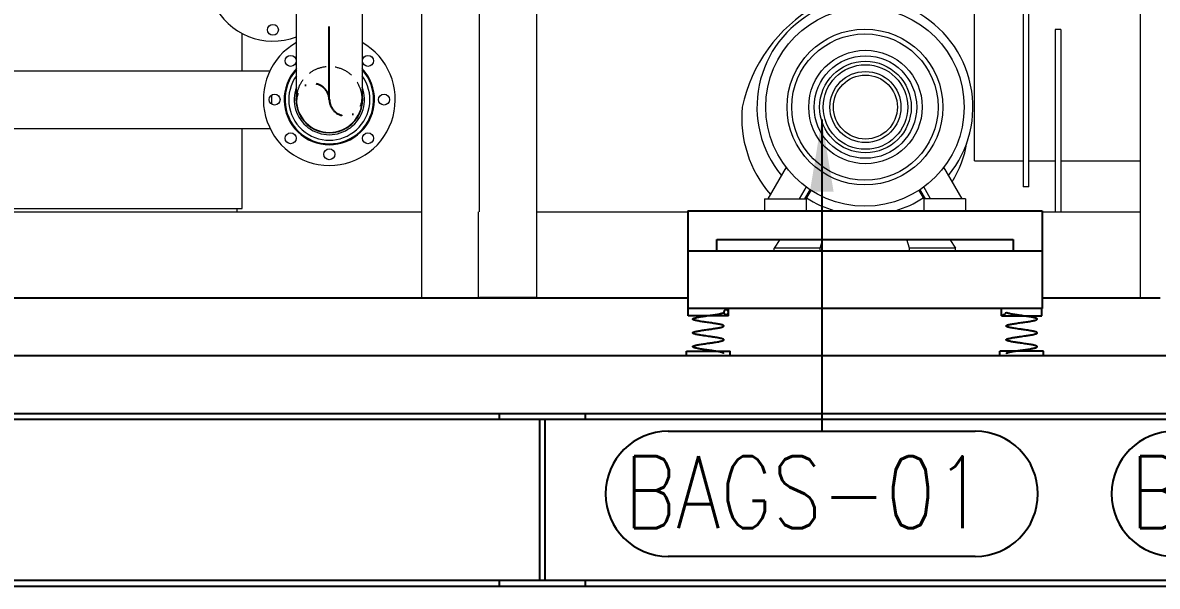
# Model space of a CAD drawing. Header units: millimetres. Extents: x -312439 to 477422, y -331570 to 212570.
# Drawn here: x 346166 to 348136, y 185814 to 186792 of the extents above; entities that cross this region are included whole.
import ezdxf

# ---------------------------------------------------------------- set-up
doc = ezdxf.new("R2010")
doc.units = ezdxf.units.MM
doc.linetypes.add('DASHDOT', pattern=[25.4, 12.7, -6.35, 0, -6.35])
doc.linetypes.add('HIDDEN', pattern=[9.525, 6.35, -3.175])
doc.layers.add('ARCONDTEXTO', color=4, linetype='Continuous')
doc.layers.add('TEXTO FORMATO', color=4, linetype='Continuous')
doc.styles.add('ROMAND', font='ROMAND.SHX')
doc.styles.add('ROMANS', font='romans.shx', dxfattribs={"height": 187.5})
doc.dimstyles.new('1-50 (MILIMETRO)', dxfattribs={"dimscale": 0, "dimtxt": 125, "dimasz": 125, "dimexe": 100, "dimexo": 100, "dimgap": 50, "dimtad": 0, "dimdec": 0, "dimzin": 0, "dimdsep": 46, "dimtxsty": 'ROMAND', "dimcen": -390, "dimclrd": 1, "dimclre": 1, "dimclrt": 3, "dimadec": 0, "dimazin": 0, "dimtfac": 1, "dimtdec": 0, "dimtix": 1, "dimtmove": 2, "dimatfit": 2, "dimfxl": 1, "dimtvp": 1, "dimtolj": 1, "dimtzin": 0, "dimarcsym": 0})

msp = doc.modelspace()

# ---------------------------------------------------------------- linework, layer by layer
at = {"color": 6, "linetype": 'DASHDOT', "ltscale": 10}
msp.add_line((346698.383, 186658.897, 0), (346698.383, 188409.119, 0), dxfattribs=at)
at = {"color": 3, "linetype": 'Continuous', "lineweight": 0, "extrusion": (0, 1, 0)}
for p, q in [((347058.383, 188367.314, 0), (347058.383, 186313.897, 0)), ((346958.383, 188329.921, 0), (346958.383, 186463.897, 0)), ((348106.558, 188175.029, 0), (348106.558, 186313.897, 0)), ((346858.383, 187524.41, 0), (346858.383, 186313.897, 0)), ((347903.069, 187023.055, 0), (347903.069, 186507.371, 0)), ((347913.069, 186507.371, 0), (347913.069, 187023.055, 0)), ((347818.766, 186552.677, 0), (347818.766, 187008.178, 0)), ((346547.22, 186708.897, 0), (346547.22, 186773.487, 0)), ((347968.879, 186780.428, 0), (347958.879, 186780.428, 0)), ((347958.879, 186780.428, 0), (347958.879, 186463.897, 0)), ((347968.879, 186780.428, 0), (347968.879, 186463.897, 0)), ((345820.121, 186708.897, 0), (346595.377, 186708.897, 0)), ((345820.121, 186608.897, 0), (346595.377, 186608.897, 0)), ((346547.22, 186469.866, 0), (346547.22, 186608.897, 0)), ((347491.593, 186541.394, 0), (347459.814, 186486.352, 0)), ((347797.342, 186486.352, 0), (347765.563, 186541.394, 0)), ((347818.766, 186552.677, 0), (347903.069, 186552.677, 0)), ((347913.069, 186552.677, 0), (347958.879, 186552.677, 0)), ((347968.879, 186552.677, 0), (348106.558, 186552.677, 0)), ((347526.481, 186507.11, 0), (347514.496, 186486.352, 0)), ((347523.943, 186486.352, 0), (347533.21, 186502.402, 0)), ((347526.305, 186486.352, 0), (347534.923, 186501.279, 0)), ((347722.233, 186501.279, 0), (347730.851, 186486.352, 0)), ((347723.946, 186502.402, 0), (347733.212, 186486.352, 0)), ((347742.66, 186486.352, 0), (347730.675, 186507.11, 0)), ((347913.069, 186507.371, 0), (347903.069, 186507.371, 0)), ((347454.032, 186486.352, 0), (347454.032, 186465.897, 0)), ((347454.032, 186486.352, 0), (347526.305, 186486.352, 0)), ((347526.305, 186486.352, 0), (347526.305, 186465.897, 0)), ((347803.123, 186486.352, 0), (347730.851, 186486.352, 0)), ((347730.851, 186486.352, 0), (347730.851, 186465.897, 0)), ((347803.123, 186486.352, 0), (347803.123, 186465.897, 0)), ((345820.121, 186469.866, 0), (346547.22, 186469.866, 0)), ((345820.121, 186463.897, 0), (346858.383, 186463.897, 0)), ((346538.512, 186463.897, 0), (346538.512, 186469.866, 0)), ((346957.383, 186314.897, 0), (346957.383, 186463.897, 0)), ((347058.383, 186463.897, 0), (347321.078, 186463.897, 0)), ((347936.078, 186463.897, 0), (348106.558, 186463.897, 0)), ((347480.671, 186415.897, 0), (347471.078, 186400.897, 0)), ((347471.078, 186395.897, 0), (347471.078, 186400.897, 0)), ((347551.078, 186400.897, 0), (347471.078, 186400.897, 0)), ((347551.078, 186400.897, 0), (347555.355, 186415.897, 0)), ((347551.078, 186395.897, 0), (347551.078, 186400.897, 0)), ((347706.078, 186400.897, 0), (347701.395, 186415.897, 0)), ((347706.078, 186395.897, 0), (347706.078, 186400.897, 0)), ((347786.078, 186400.897, 0), (347706.078, 186400.897, 0)), ((347775.984, 186415.897, 0), (347786.078, 186400.897, 0)), ((347786.078, 186395.897, 0), (347786.078, 186400.897, 0))]:
    msp.add_line(p, q, dxfattribs=at)
at = {"color": 5, "linetype": 'Continuous', "lineweight": 0, "extrusion": (0, 1, 0)}
for p, q in [((346641.233, 186658.897, 0), (346641.233, 187346.347, 0)), ((346755.533, 187346.347, 0), (346755.533, 186658.897, 0)), ((346598.383, 186650.819, 0), (346598.383, 186666.975, 0)), ((341758.512, 185813.897, 0), (352378.512, 185813.897, 0))]:
    msp.add_line(p, q, dxfattribs=at)
at = {"extrusion": (0, 1, 0)}
for p, q in [((347321.078, 186465.897, 0), (347321.078, 186295.897, 0)), ((347321.078, 186465.897, 0), (347936.078, 186465.897, 0)), ((347936.078, 186465.897, 0), (347936.078, 186295.897, 0)), ((347371.078, 186395.897, 0), (347371.078, 186415.897, 0)), ((347371.078, 186415.897, 0), (347886.078, 186415.897, 0)), ((347886.078, 186415.897, 0), (347886.078, 186395.897, 0)), ((347936.078, 186395.897, 0), (347321.078, 186395.897, 0)), ((347321.078, 186313.897, 0), (345827.601, 186313.897, 0)), ((348141.442, 186313.897, 0), (347936.078, 186313.897, 0)), ((347936.078, 186295.897, 0), (347321.078, 186295.897, 0)), ((347321.419, 186283.647, 0), (347321.419, 186295.897, 0)), ((347391.419, 186283.647, 0), (347321.419, 186283.647, 0)), ((347391.419, 186283.647, 0), (347391.419, 186295.897, 0)), ((347865.736, 186283.647, 0), (347865.736, 186295.897, 0)), ((347865.736, 186283.647, 0), (347935.736, 186283.647, 0)), ((347935.736, 186283.647, 0), (347935.736, 186295.897, 0)), ((347318.419, 186221.897, 0), (347394.419, 186221.897, 0)), ((347318.419, 186213.897, 0), (347318.419, 186221.897, 0)), ((347394.419, 186213.897, 0), (347394.419, 186221.897, 0)), ((347862.736, 186213.897, 0), (347862.736, 186221.897, 0)), ((347938.736, 186221.897, 0), (347862.736, 186221.897, 0)), ((347938.736, 186213.897, 0), (347938.736, 186221.897, 0)), ((352378.512, 186213.897, 0), (341758.512, 186213.897, 0))]:
    msp.add_line(p, q, dxfattribs=at)
at = {"color": 3, "linetype": 'Continuous', "extrusion": (0, 1, 0)}
for p, q in [((346858.383, 186313.897, 0), (346858.383, 186314.897, 0)), ((346858.383, 186314.897, 0), (346957.383, 186314.897, 0)), ((347058.383, 186314.897, 0), (346959.383, 186314.897, 0)), ((347058.383, 186313.897, 0), (347058.383, 186314.897, 0))]:
    msp.add_line(p, q, dxfattribs=at)
at = {"color": 1, "linetype": 'Continuous', "extrusion": (-1.0019e-18, -8.79619e-33, -1)}
msp.add_line((352378.512, 186213.897, 0), (341758.512, 186213.897, 0), dxfattribs=at)
at = {"color": 1, "linetype": 'Continuous', "extrusion": (0, 1, 0)}
for p, q in [((341758.512, 186113.897, 0), (352378.512, 186113.897, 0)), ((346993.512, 186113.897, 0), (346993.512, 186103.897, 0)), ((347063.512, 186103.897, 0), (347063.512, 185823.897, 0)), ((347073.512, 185823.897, 0), (347073.512, 186103.897, 0)), ((347143.512, 186103.897, 0), (347143.512, 186113.897, 0)), ((352378.512, 185823.897, 0), (341758.512, 185823.897, 0)), ((346993.512, 185823.897, 0), (346993.512, 185813.897, 0)), ((347143.512, 185813.897, 0), (347143.512, 185823.897, 0))]:
    msp.add_line(p, q, dxfattribs=at)
at = {"color": 1, "linetype": 'Continuous', "extrusion": (-1.30866e-18, -6.9466e-33, -1)}
for p, q in [((341758.512, 186103.897, 0), (352378.512, 186103.897, 0)), ((341758.512, 185813.897, 0), (352378.512, 185813.897, 0))]:
    msp.add_line(p, q, dxfattribs=at)
at = {"color": 1, "elevation": 0}
for points in [[(347286.876, 186083.129), (347820.229, 186083.129)], [(347820.229, 185865.723), (347286.876, 185865.723)]]:
    msp.add_lwpolyline(points, dxfattribs=at)
at = {"color": 3, "linetype": 'Continuous', "lineweight": 0}
for centre, radius in [((347628.578, 186645.897, 0), 172.295), ((347628.578, 186645.897, 0), 135.273), ((347628.578, 186645.897, 0), 126.955), ((347629.428, 186645.897, 0), 98.507), ((347629.428, 186645.897, 0), 89), ((347629.428, 186645.897, 0), 79.583), ((347629.428, 186645.897, 0), 73.395), ((347629.428, 186645.897, 0), 61.717), ((347629.428, 186645.897, 0), 55.529)]:
    msp.add_circle(centre, radius, dxfattribs=at)
at = {"color": 5, "linetype": 'Continuous', "lineweight": 0}
for centre in [(346600.383, 186779.897, 0), (346631.208, 186726.072, 0), (346765.558, 186726.072, 0), (346603.383, 186658.897, 0), (346793.383, 186658.897, 0), (346631.208, 186591.722, 0), (346765.558, 186591.722, 0), (346698.383, 186563.897, 0)]:
    msp.add_circle(centre, 9.5, dxfattribs=at)
for centre, radius, start, end in [((346600.383, 186874.897, 0), 114.5, 119.942236, 290.901874), ((346698.383, 186658.897, 0), 114.5, 119.942236, 60.057762), ((346698.383, 186658.897, 0), 78.5, 136.721117, 43.278865), ((346698.383, 186658.897, 0), 76.9, 138.002408, 41.99756), ((346698.383, 186658.897, 0), 70.507, 144.150764, 35.849236), ((346698.383, 186658.897, 0), 61, 159.534886, 20.465114), ((346698.383, 186658.897, 0), 58, 170.178792, 9.821224), ((346698.383, 186658.897, 0), 57.15, 180, 0)]:
    msp.add_arc(centre, radius, start, end, dxfattribs=at)
at = {"color": 3, "linetype": 'Continuous', "lineweight": 0}
for centre, radius, start, end in [((347674.756, 186591.492, 0), 264.802, 119.92155, 168.143895), ((347628.578, 186645.897, 0), 187.5, 117.269846, 219.265913), ((347628.578, 186645.897, 0), 187.5, 320.734087, 62.730154), ((347615.441, 186626.632, 0), 200.765, 174.493632, 221.21906), ((347619.284, 186614.921, 0), 188.852, 328.432931, 350.610953), ((347628.578, 186645.897, 0), 187.5, 237.310526, 253.739795), ((347628.578, 186645.897, 0), 187.5, 286.260205, 302.689474)]:
    msp.add_arc(centre, radius, start, end, dxfattribs=at)
at = {"color": 1, "linetype": 'HIDDEN', "lineweight": 0, "ltscale": 5}
msp.add_arc((346698.383, 186658.897, 0), 57.15, 0, 180, dxfattribs=at)
at = {"color": 6, "linetype": 'DASHDOT', "ltscale": 3}
for centre, radius, start, end in [((346669.808, 186658.024, 0), 28.588, 1.750856, 178.249144), ((346726.958, 186659.237, 0), 28.577, 180.681855, 359.318802)]:
    msp.add_arc(centre, radius, start, end, dxfattribs=at)
at = {"color": 1}
for centre, start, end in [((347286.876, 185974.426, 0), 90, 270), ((347820.229, 185974.426, 0), 270, 90), ((348165.55, 185974.426, 0), 90, 270)]:
    msp.add_arc(centre, 108.703, start, end, dxfattribs=at)
for points, knots in [([(347383.419, 186217.897, 0), (347383.419, 186218.109, 0), (347383.16, 186218.533, 0), (347382.054, 186219.17, 0), (347380.211, 186219.806, 0), (347377.729, 186220.442, 0), (347374.636, 186221.078, 0), (347371.053, 186221.714, 0), (347367.051, 186222.351, 0), (347362.762, 186222.987, 0), (347358.293, 186223.623, 0), (347353.772, 186224.259, 0), (347349.328, 186224.896, 0), (347345.074, 186225.532, 0), (347341.799, 186226.062, 0), (347339.387, 186226.486, 0), (347337.129, 186226.91, 0), (347334.649, 186227.44, 0), (347332.257, 186228.077, 0), (347330.547, 186228.713, 0), (347329.554, 186229.349, 0), (347329.304, 186229.985, 0), (347329.811, 186230.621, 0), (347331.054, 186231.258, 0), (347332.679, 186231.788, 0), (347334.301, 186232.212, 0), (347336.135, 186232.636, 0), (347338.778, 186233.166, 0), (347342.448, 186233.803, 0), (347346.504, 186234.439, 0), (347350.833, 186235.075, 0), (347354.573, 186235.605, 0), (347357.579, 186236.029, 0), (347359.824, 186236.347, 0), (347362.047, 186236.666, 0), (347364.231, 186236.984, 0), (347366.361, 186237.302, 0), (347369.106, 186237.726, 0), (347372.332, 186238.256, 0), (347375.758, 186238.892, 0), (347378.65, 186239.529, 0), (347380.921, 186240.165, 0), (347382.516, 186240.801, 0), (347383.38, 186241.437, 0), (347383.48, 186241.967, 0), (347383.185, 186242.392, 0), (347382.774, 186242.71, 0), (347382.181, 186243.028, 0), (347381.413, 186243.346, 0), (347380.47, 186243.664, 0), (347378.981, 186244.088, 0), (347377.18, 186244.512, 0), (347375.099, 186244.936, 0), (347372.837, 186245.361, 0), (347370.344, 186245.785, 0), (347367.667, 186246.209, 0), (347365.578, 186246.527, 0), (347363.426, 186246.845, 0), (347361.227, 186247.163, 0), (347358.994, 186247.481, 0), (347355.993, 186247.905, 0), (347352.986, 186248.33, 0), (347350.037, 186248.754, 0), (347347.151, 186249.178, 0), (347344.379, 186249.602, 0), (347341.785, 186250.026, 0), (347339.331, 186250.45, 0), (347337.102, 186250.874, 0), (347335.146, 186251.299, 0), (347333.397, 186251.723, 0), (347331.955, 186252.147, 0), (347330.855, 186252.571, 0), (347330.216, 186252.889, 0), (347329.756, 186253.207, 0), (347329.477, 186253.525, 0), (347329.384, 186253.844, 0), (347329.522, 186254.268, 0), (347330.154, 186254.798, 0), (347331.645, 186255.434, 0), (347333.826, 186256.07, 0), (347336.63, 186256.707, 0), (347339.987, 186257.343, 0), (347343.799, 186257.979, 0), (347347.962, 186258.615, 0), (347352.36, 186259.251, 0), (347356.119, 186259.782, 0), (347359.12, 186260.206, 0), (347362.095, 186260.63, 0), (347365.731, 186261.16, 0), (347369.829, 186261.796, 0), (347373.562, 186262.432, 0), (347376.814, 186263.069, 0), (347379.501, 186263.705, 0), (347381.547, 186264.341, 0), (347382.894, 186264.977, 0), (347383.508, 186265.614, 0), (347383.368, 186266.25, 0), (347382.479, 186266.886, 0), (347380.867, 186267.522, 0), (347378.576, 186268.158, 0), (347375.669, 186268.795, 0), (347372.229, 186269.431, 0), (347368.348, 186270.067, 0), (347364.137, 186270.703, 0), (347359.71, 186271.34, 0), (347355.193, 186271.976, 0), (347350.71, 186272.612, 0), (347346.385, 186273.248, 0), (347342.339, 186273.884, 0), (347338.684, 186274.521, 0), (347335.522, 186275.157, 0), (347332.941, 186275.793, 0), (347331.331, 186276.323, 0), (347330.398, 186276.747, 0), (347329.702, 186277.172, 0), (347329.385, 186277.596, 0), (347329.437, 186278.02, 0), (347329.737, 186278.444, 0), (347330.589, 186278.974, 0), (347332.315, 186279.61, 0), (347334.721, 186280.247, 0), (347337.721, 186280.883, 0), (347341.252, 186281.519, 0), (347344.532, 186282.049, 0), (347347.32, 186282.473, 0), (347350.191, 186282.898, 0), (347353.899, 186283.428, 0), (347358.42, 186284.064, 0), (347362.885, 186284.7, 0), (347367.168, 186285.336, 0), (347371.16, 186285.973, 0), (347374.73, 186286.609, 0), (347377.807, 186287.245, 0), (347380.272, 186287.881, 0), (347382.095, 186288.517, 0), (347383.171, 186289.148, 0), (347383.419, 186289.566, 0), (347383.419, 186289.772, 0)], [0, 0, 0, 0, 0.16685163, 0.33370325, 0.50055488, 0.66740651, 0.83425813, 1.00110976, 1.16796139, 1.33481301, 1.50166464, 1.66851626, 1.83536789, 2.00221952, 2.16907114, 2.25249696, 2.33592277, 2.5027744, 2.66962602, 2.83647765, 3.00332928, 3.1701809, 3.33703253, 3.50388416, 3.67073578, 3.7541616, 3.83758741, 4.00443904, 4.17129066, 4.33814229, 4.50499391, 4.67184554, 4.75527135, 4.83869717, 4.92212298, 5.00554879, 5.08897461, 5.17240042, 5.33925205, 5.50610367, 5.6729553, 5.83980693, 6.00665855, 6.17351018, 6.34036181, 6.42378762, 6.50721343, 6.59063925, 6.67406506, 6.75749087, 6.84091669, 7.00776831, 7.09119413, 7.17461994, 7.34147156, 7.42489738, 7.50832319, 7.591749, 7.67517482, 7.75860063, 7.84202644, 8.00887807, 8.09230388, 8.1757297, 8.34258132, 8.42600714, 8.50943295, 8.67628458, 8.75971039, 8.8431362, 9.00998783, 9.09341364, 9.17683946, 9.26026527, 9.34369108, 9.4271169, 9.51054271, 9.67739434, 9.84424596, 10.01109759, 10.17794921, 10.34480084, 10.51165247, 10.67850409, 10.84535572, 11.01220735, 11.09563316, 11.17905897, 11.3459106, 11.51276223, 11.67961385, 11.84646548, 12.01331711, 12.18016873, 12.34702036, 12.51387199, 12.68072361, 12.84757524, 13.01442687, 13.18127849, 13.34813012, 13.51498174, 13.68183337, 13.848685, 14.01553662, 14.18238825, 14.34923988, 14.5160915, 14.68294313, 14.84979476, 15.01664638, 15.18349801, 15.35034964, 15.43377545, 15.51720126, 15.68405289, 15.7674787, 15.85090452, 16.01775614, 16.18460777, 16.35145939, 16.51831102, 16.68516265, 16.85201427, 16.93544009, 17.0188659, 17.18571753, 17.35256915, 17.51942078, 17.68627241, 17.85312403, 18.01997566, 18.18682729, 18.35367891, 18.52053054, 18.68738217, 18.84955592, 18.84955592, 18.84955592, 18.84955592]), ([(347383.419, 186289.772, 0), (347383.419, 186290.366, 0), (347383.692, 186291.554, 0), (347384.553, 186292.625, 0), (347385.287, 186293.141, 0), (347385.811, 186293.428, 0), (347386.806, 186293.775, 0), (347387.931, 186293.775, 0), (347388.886, 186293.481, 0), (347389.607, 186293.137, 0), (347390.238, 186292.638, 0), (347390.737, 186292.017, 0), (347391.137, 186291.329, 0), (347391.434, 186290.373, 0), (347391.434, 186289.172, 0), (347391.078, 186288.024, 0), (347390.396, 186287.031, 0), (347389.607, 186286.407, 0), (347388.886, 186286.063, 0), (347388.313, 186285.887, 0), (347387.72, 186285.798, 0), (347386.919, 186285.798, 0), (347385.936, 186286.021, 0), (347384.713, 186286.721, 0), (347383.884, 186287.752, 0), (347383.487, 186288.881, 0), (347383.419, 186289.475, 0), (347383.419, 186289.772, 0)], [0, 0, 0, 0, 0.44879895, 0.8975979, 1.00979764, 1.12199738, 1.34639685, 1.7951958, 1.94479545, 2.0943951, 2.3935944, 2.54319405, 2.6927937, 2.991993, 3.2911923, 3.5903916, 3.8895909, 4.1887902, 4.33838985, 4.48798951, 4.63758916, 4.78718881, 5.08638811, 5.38558741, 5.83438636, 6.05878583, 6.28318531, 6.28318531, 6.28318531, 6.28318531]), ([(347867.819, 186286.288, 0), (347867.966, 186286.208, 0), (347868.3, 186286.053, 0), (347868.843, 186285.887, 0), (347869.436, 186285.798, 0), (347870.236, 186285.798, 0), (347871.219, 186286.021, 0), (347872.443, 186286.721, 0), (347873.272, 186287.752, 0), (347873.668, 186288.881, 0), (347873.736, 186289.475, 0), (347873.736, 186289.772, 0)], [4.21251765, 4.21251765, 4.21251765, 4.21251765, 4.33838985, 4.48798951, 4.63758916, 4.78718881, 5.08638811, 5.38558741, 5.83438636, 6.05878583, 6.28318531, 6.28318531, 6.28318531, 6.28318531]), ([(347873.737, 186217.897, 0), (347873.737, 186218.109, 0), (347873.995, 186218.533, 0), (347875.102, 186219.17, 0), (347876.944, 186219.806, 0), (347879.427, 186220.442, 0), (347882.52, 186221.078, 0), (347886.103, 186221.714, 0), (347890.104, 186222.351, 0), (347894.393, 186222.987, 0), (347898.863, 186223.623, 0), (347903.384, 186224.259, 0), (347907.827, 186224.896, 0), (347912.081, 186225.532, 0), (347915.357, 186226.062, 0), (347917.769, 186226.486, 0), (347920.026, 186226.91, 0), (347922.507, 186227.44, 0), (347924.899, 186228.077, 0), (347926.609, 186228.713, 0), (347927.602, 186229.349, 0), (347927.851, 186229.985, 0), (347927.345, 186230.621, 0), (347926.101, 186231.258, 0), (347924.476, 186231.788, 0), (347922.854, 186232.212, 0), (347921.021, 186232.636, 0), (347918.377, 186233.166, 0), (347914.708, 186233.803, 0), (347910.652, 186234.439, 0), (347906.323, 186235.075, 0), (347902.583, 186235.605, 0), (347899.577, 186236.029, 0), (347897.331, 186236.347, 0), (347895.109, 186236.666, 0), (347892.925, 186236.984, 0), (347890.795, 186237.302, 0), (347888.049, 186237.726, 0), (347884.824, 186238.256, 0), (347881.398, 186238.892, 0), (347878.505, 186239.529, 0), (347876.235, 186240.165, 0), (347874.64, 186240.801, 0), (347873.775, 186241.437, 0), (347873.675, 186241.967, 0), (347873.971, 186242.392, 0), (347874.382, 186242.71, 0), (347874.975, 186243.028, 0), (347875.742, 186243.346, 0), (347876.686, 186243.664, 0), (347878.175, 186244.088, 0), (347879.975, 186244.512, 0), (347882.057, 186244.936, 0), (347884.319, 186245.361, 0), (347886.812, 186245.785, 0), (347889.489, 186246.209, 0), (347891.578, 186246.527, 0), (347893.73, 186246.845, 0), (347895.929, 186247.163, 0), (347898.162, 186247.481, 0), (347901.163, 186247.905, 0), (347904.17, 186248.33, 0), (347907.118, 186248.754, 0), (347910.005, 186249.178, 0), (347912.776, 186249.602, 0), (347915.371, 186250.026, 0), (347917.825, 186250.45, 0), (347920.054, 186250.874, 0), (347922.009, 186251.299, 0), (347923.759, 186251.723, 0), (347925.2, 186252.147, 0), (347926.3, 186252.571, 0), (347926.94, 186252.889, 0), (347927.4, 186253.207, 0), (347927.679, 186253.525, 0), (347927.772, 186253.844, 0), (347927.633, 186254.268, 0), (347927.001, 186254.798, 0), (347925.511, 186255.434, 0), (347923.33, 186256.07, 0), (347920.526, 186256.707, 0), (347917.168, 186257.343, 0), (347913.357, 186257.979, 0), (347909.193, 186258.615, 0), (347904.796, 186259.251, 0), (347901.037, 186259.782, 0), (347898.036, 186260.206, 0), (347895.061, 186260.63, 0), (347891.425, 186261.16, 0), (347887.327, 186261.796, 0), (347883.593, 186262.432, 0), (347880.342, 186263.069, 0), (347877.655, 186263.705, 0), (347875.608, 186264.341, 0), (347874.261, 186264.977, 0), (347873.648, 186265.614, 0), (347873.788, 186266.25, 0), (347874.676, 186266.886, 0), (347876.288, 186267.522, 0), (347878.579, 186268.158, 0), (347881.486, 186268.795, 0), (347884.927, 186269.431, 0), (347888.808, 186270.067, 0), (347893.019, 186270.703, 0), (347897.445, 186271.34, 0), (347901.963, 186271.976, 0), (347906.446, 186272.612, 0), (347910.771, 186273.248, 0), (347914.817, 186273.884, 0), (347918.472, 186274.521, 0), (347921.634, 186275.157, 0), (347924.215, 186275.793, 0), (347925.825, 186276.323, 0), (347926.757, 186276.747, 0), (347927.453, 186277.172, 0), (347927.771, 186277.596, 0), (347927.719, 186278.02, 0), (347927.419, 186278.444, 0), (347926.567, 186278.974, 0), (347924.841, 186279.61, 0), (347922.435, 186280.247, 0), (347919.435, 186280.883, 0), (347915.904, 186281.519, 0), (347912.624, 186282.049, 0), (347909.836, 186282.473, 0), (347906.964, 186282.898, 0), (347903.257, 186283.428, 0), (347898.736, 186284.064, 0), (347894.27, 186284.7, 0), (347889.988, 186285.336, 0), (347885.996, 186285.973, 0), (347882.425, 186286.609, 0), (347879.349, 186287.245, 0), (347876.884, 186287.881, 0), (347875.061, 186288.517, 0), (347873.985, 186289.148, 0), (347873.736, 186289.566, 0), (347873.736, 186289.772, 0)], [0, 0, 0, 0, 0.16685163, 0.33370325, 0.50055488, 0.66740651, 0.83425813, 1.00110976, 1.16796139, 1.33481301, 1.50166464, 1.66851626, 1.83536789, 2.00221952, 2.16907114, 2.25249696, 2.33592277, 2.5027744, 2.66962602, 2.83647765, 3.00332928, 3.1701809, 3.33703253, 3.50388416, 3.67073578, 3.7541616, 3.83758741, 4.00443904, 4.17129066, 4.33814229, 4.50499391, 4.67184554, 4.75527135, 4.83869717, 4.92212298, 5.00554879, 5.08897461, 5.17240042, 5.33925205, 5.50610367, 5.6729553, 5.83980693, 6.00665855, 6.17351018, 6.34036181, 6.42378762, 6.50721343, 6.59063925, 6.67406506, 6.75749087, 6.84091669, 7.00776831, 7.09119413, 7.17461994, 7.34147156, 7.42489738, 7.50832319, 7.591749, 7.67517482, 7.75860063, 7.84202644, 8.00887807, 8.09230388, 8.1757297, 8.34258132, 8.42600714, 8.50943295, 8.67628458, 8.75971039, 8.8431362, 9.00998783, 9.09341364, 9.17683946, 9.26026527, 9.34369108, 9.4271169, 9.51054271, 9.67739434, 9.84424596, 10.01109759, 10.17794921, 10.34480084, 10.51165247, 10.67850409, 10.84535572, 11.01220735, 11.09563316, 11.17905897, 11.3459106, 11.51276223, 11.67961385, 11.84646548, 12.01331711, 12.18016873, 12.34702036, 12.51387199, 12.68072361, 12.84757524, 13.01442687, 13.18127849, 13.34813012, 13.51498174, 13.68183337, 13.848685, 14.01553662, 14.18238825, 14.34923988, 14.5160915, 14.68294313, 14.84979476, 15.01664638, 15.18349801, 15.35034964, 15.43377545, 15.51720126, 15.68405289, 15.7674787, 15.85090452, 16.01775614, 16.18460777, 16.35145939, 16.51831102, 16.68516265, 16.85201427, 16.93544009, 17.0188659, 17.18571753, 17.35256915, 17.51942078, 17.68627241, 17.85312403, 18.01997566, 18.18682729, 18.35367891, 18.52053054, 18.68738217, 18.84955592, 18.84955592, 18.84955592, 18.84955592])]:
    msp.add_open_spline(points, degree=3, knots=knots)

# ---------------------------------------------------------------- texts
at = {"layer": 'ARCONDTEXTO', "color": 3, "linetype": 'Continuous', "lineweight": -3, "style": 'ROMANS', "width": 0.8}
for s, p in [('BAGS-01', (347210.706, 185914.703, 0)), ('BAGS-02', (348089.38, 185914.703, 0))]:
    msp.add_text(s, height=125, dxfattribs=at).set_placement(p)

# ---------------------------------------------------------------- leaders
at = {"layer": 'TEXTO FORMATO'}
msp.add_leader([(347553.552, 186624.073, 0), (347553.552, 186316.487, 0), (347553.552, 186083.129, 0)], dimstyle='1-50 (MILIMETRO)', override={"dimscale": 1}, dxfattribs=at)

doc.saveas('drawing.dxf')
